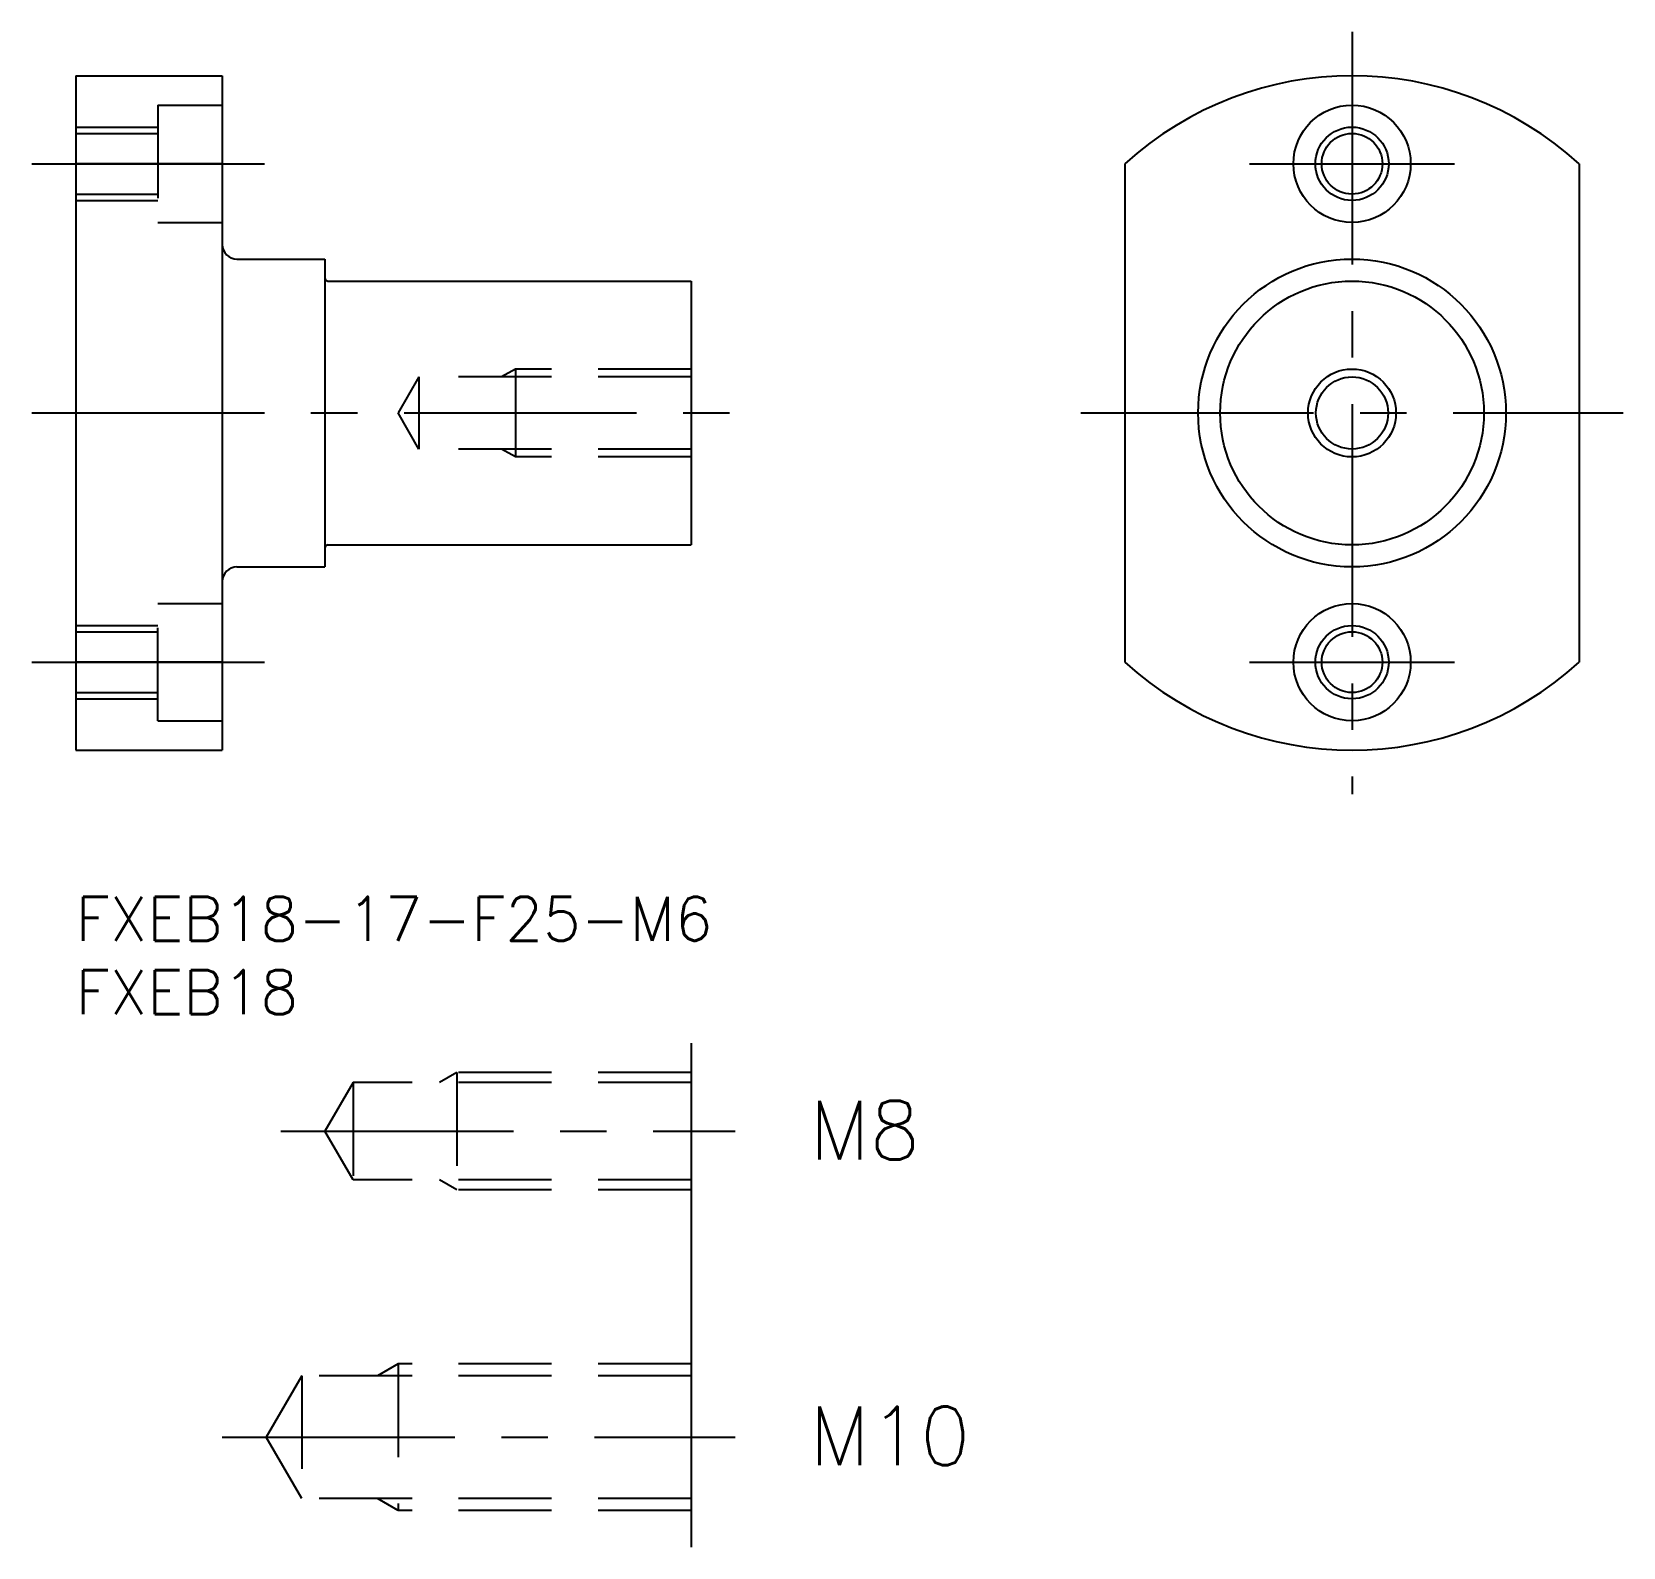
# Model space of a CAD drawing. Extents: x -3 to 106, y -44 to 59.
import ezdxf

# ---------------------------------------------------------------- set-up
doc = ezdxf.new("R2010")
doc.units = 0
doc.header["$LTSCALE"] = 0.5
doc.linetypes.add('CENTER', pattern=[50.8, 31.75, -6.35, 6.35, -6.35])
doc.linetypes.add('DASHED', pattern=[19.05, 12.7, -6.35])
for name, color, linetype in [('MSM_CENTER', 1, 'CENTER'), ('MSM_CONTINUOUS', 7, 'CONTINUOUS'), ('MSM_DASHED', 4, 'DASHED'), ('MSM_NARROW', 5, 'CONTINUOUS'), ('MSM_PART_NUMBER', 7, 'CONTINUOUS')]:
    doc.layers.add(name, color=color, linetype=linetype)
doc.styles.get("Standard").update_dxf_attribs({"font": 'txt.shx', "height": 3, "bigfont": 'bigfont.shx'})

# ---------------------------------------------------------------- blocks, each defined once
blk = doc.blocks.new('*U7')
at = {"layer": 'MSM_PART_NUMBER'}
blk.add_text('FXEB18-17-F25-M6', height=3, dxfattribs=at).set_placement((0, -3))
blk = doc.blocks.new('*U8')
at = {"layer": 'MSM_PART_NUMBER'}
blk.add_text('FXEB18', height=3, dxfattribs=at).set_placement((0, -8))

msp = doc.modelspace()

# ---------------------------------------------------------------- linework, layer by layer
at = {"layer": 'MSM_CENTER'}
for p, q in [((87.1, 59), (87.1, 7)), ((-3, 50), (13, 50)), ((80.1, 50), (94.1, 50)), ((-3, 33), (45, 33)), ((68.6, 33), (105.6, 33)), ((-3, 16), (13, 16)), ((80.1, 16), (94.1, 16)), ((14, -16), (45, -16)), ((10, -36.87), (45, -36.87))]:
    msp.add_line(p, q, dxfattribs=at)
at = {"layer": 'MSM_CONTINUOUS'}
for p, q in [((0, 56), (0, 10)), ((0, 56), (10, 56)), ((10, 56), (10, 10)), ((10, 49.99), (0, 49.99)), ((71.6, 49.99), (71.6, 16.01)), ((102.6, 49.99), (102.6, 16.01)), ((10, 44.5), (10, 44.5)), ((11, 43.5), (17, 43.5)), ((17, 43.5), (17, 22.5)), ((17.2, 42), (42, 42)), ((42, 42), (42, 24)), ((42, 42), (42, 24)), ((10, 33), (10, 33)), ((17.2, 24), (42, 24)), ((11, 22.5), (17, 22.5)), ((10, 16.01), (0, 16.01)), ((0, 10), (10, 10)), ((42, -10), (42, -44.37))]:
    msp.add_line(p, q, dxfattribs=at)
for centre, radius in [((87.1, 50), 4), ((87.1, 50), 2.07), ((87.1, 33), 10.5), ((87.1, 33), 9), ((87.1, 33), 2.46), ((87.1, 16), 4), ((87.1, 16), 2.07)]:
    msp.add_circle(centre, radius, dxfattribs=at)
for centre, radius, start, end in [((87.1, 33), 23, 47.6302, 132.3698), ((11, 44.5), 1, 180, 270), ((17.2, 42.2), 0.2, 180, 270), ((17.2, 23.8), 0.2, 90, 180), ((11, 21.5), 1, 90, 180), ((87.1, 33), 23, 227.6302, 312.3698)]:
    msp.add_arc(centre, radius, start, end, dxfattribs=at)
at = {"layer": 'MSM_DASHED'}
for p, q in [((5.6, 54), (5.6, 46)), ((5.6, 54), (10, 54)), ((0, 52.5), (5.6, 52.5)), ((0, 52.07), (5.6, 52.07)), ((0, 47.93), (5.6, 47.93)), ((0, 47.5), (5.6, 47.5)), ((5.6, 46), (10, 46)), ((30, 36), (29.06, 35.46)), ((42, 36), (30, 36)), ((30, 36), (30, 30)), ((23.42, 35.46), (22, 33)), ((42, 35.46), (23.42, 35.46)), ((23.42, 35.46), (23.42, 30.54)), ((23.42, 30.54), (22, 33)), ((42, 30.54), (23.42, 30.54)), ((30, 30), (29.06, 30.54)), ((42, 30), (30, 30)), ((5.6, 20), (10, 20)), ((5.6, 12), (5.6, 20)), ((0, 18.5), (5.6, 18.5)), ((0, 18.07), (5.6, 18.07)), ((0, 13.93), (5.6, 13.93)), ((0, 13.5), (5.6, 13.5)), ((5.6, 12), (10, 12)), ((18.92, -12.68), (17, -16)), ((18.92, -12.68), (18.92, -19.32)), ((42, -12.68), (18.92, -12.68)), ((26, -12), (24.83, -12.68)), ((26, -12), (26, -20)), ((42, -12), (26, -12)), ((18.92, -19.32), (17, -16)), ((42, -19.32), (18.92, -19.32)), ((26, -20), (24.83, -19.32)), ((42, -20), (26, -20)), ((22, -31.87), (20.59, -32.68)), ((22, -31.87), (22, -41.87)), ((42, -31.87), (22, -31.87)), ((15.42, -32.68), (13, -36.87)), ((15.42, -32.68), (15.42, -41.06)), ((42, -32.68), (15.42, -32.68)), ((15.42, -41.06), (13, -36.87)), ((42, -41.06), (15.42, -41.06)), ((22, -41.87), (20.59, -41.06)), ((42, -41.87), (22, -41.87))]:
    msp.add_line(p, q, dxfattribs=at)
at = {"layer": 'MSM_NARROW'}
for centre, radius in [((87.1, 50), 2.5), ((87.1, 33), 3), ((87.1, 16), 2.5)]:
    msp.add_circle(centre, radius, dxfattribs=at)

# ---------------------------------------------------------------- block references
at = {"layer": 'MSM_CONTINUOUS'}
for name in ['*U7', '*U8']:
    msp.add_blockref(name, (0, 0), dxfattribs=at)

# ---------------------------------------------------------------- texts
at = {"layer": 'MSM_PART_NUMBER'}
for s, p in [('M8', (50.07, -17.92)), ('M10', (50.07, -38.78))]:
    msp.add_text(s, height=4, dxfattribs=at).set_placement(p)

doc.saveas('drawing.dxf')
